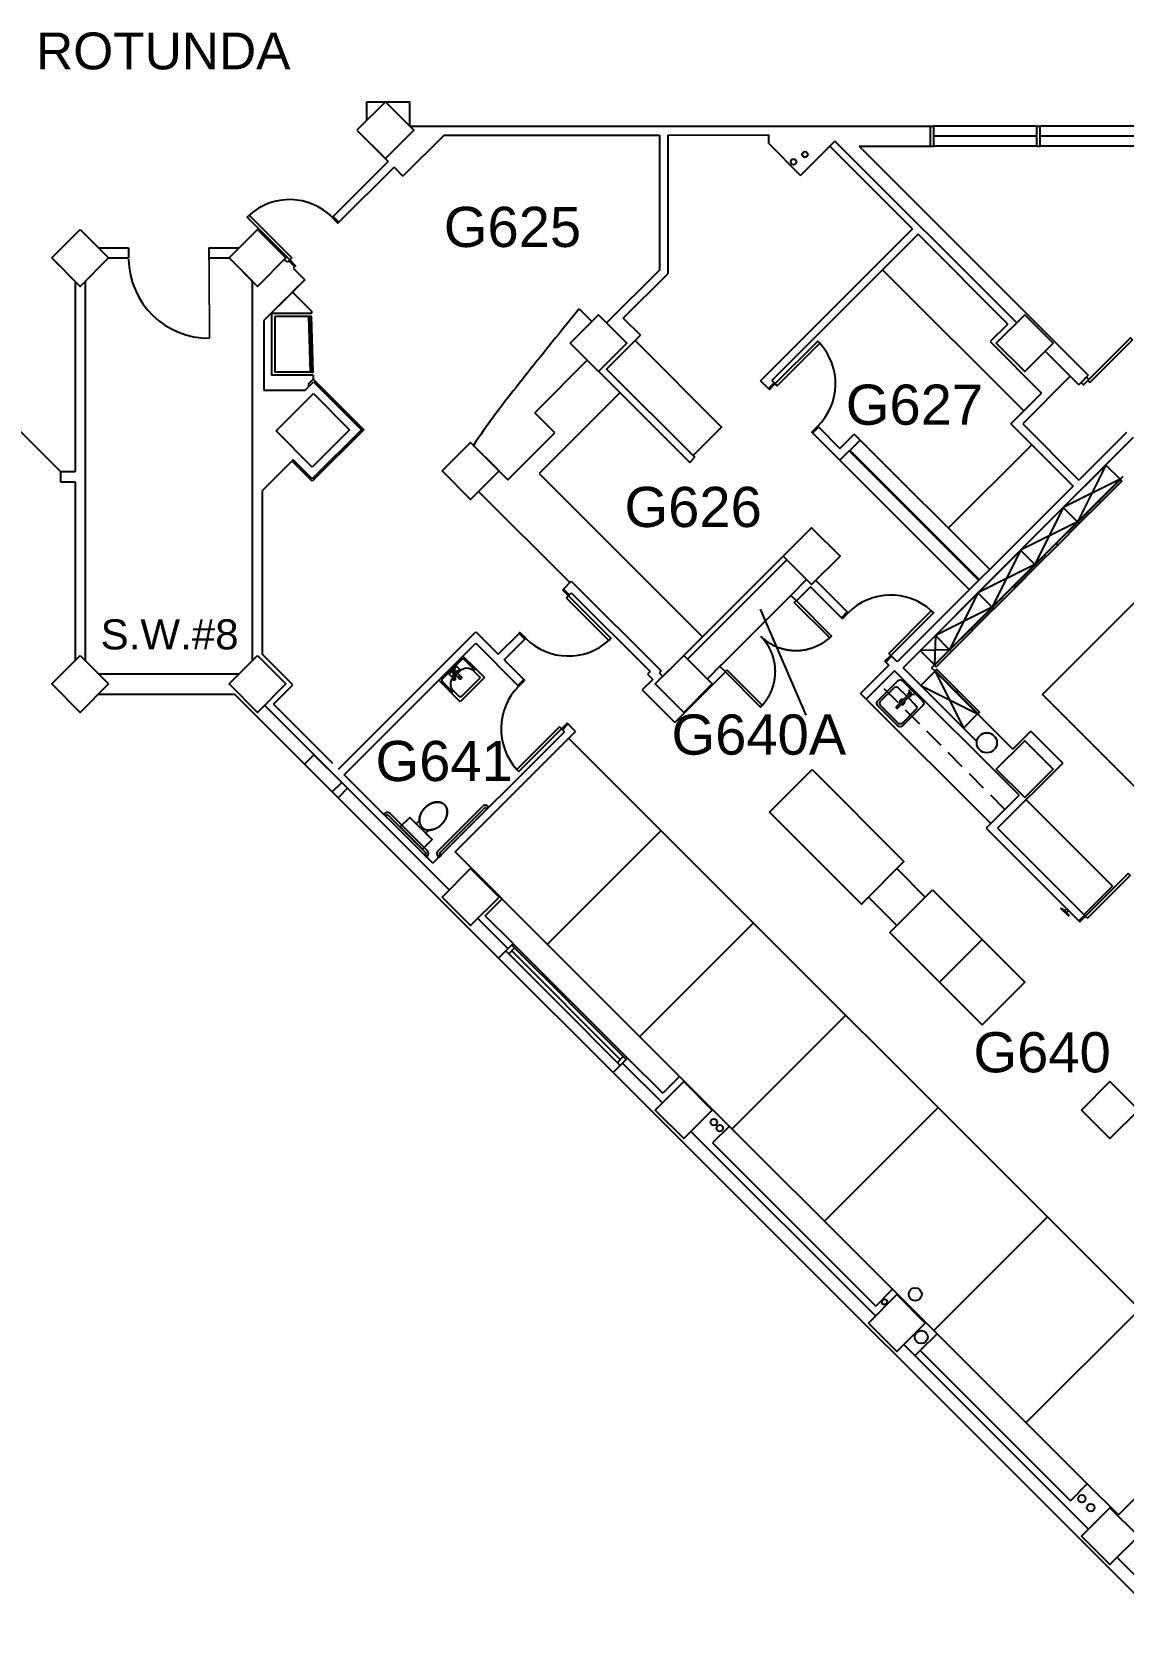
# Model space of a CAD drawing. Header units: inches. Extents: x -3386 to 4701, y -741 to 3764.
# Drawn here: x -1949 to -1297, y 606 to 1562 of the extents above; entities that cross this region are included whole.
import ezdxf
from ezdxf.enums import TextEntityAlignment as Align

# ---------------------------------------------------------------- set-up
doc = ezdxf.new("R2010")
doc.units = ezdxf.units.IN
doc.header["$LTSCALE"] = 96
doc.header["$MEASUREMENT"] = 0
doc.linetypes.add('HIDDEN2', pattern=[0.1875, 0.125, -0.0625])
for name, color, linetype in [('A-ANNO-ROOM', 4, 'CONTINUOUS'), ('A-ANNO-TEXT', 4, 'CONTINUOUS'), ('A-COLS', 5, 'CONTINUOUS'), ('A-DOOR', 2, 'CONTINUOUS'), ('A-FLOR-CASE', 3, 'CONTINUOUS'), ('A-FLOR-CASE-UPPR', 3, 'HIDDEN2'), ('A-FLOR-PFIX', 2, 'CONTINUOUS'), ('A-GLAZ', 2, 'CONTINUOUS'), ('A-GLAZ-SILL', 1, 'CONTINUOUS'), ('A-WALL-FULL', 6, 'CONTINUOUS')]:
    doc.layers.add(name, color=color, linetype=linetype)
doc.styles.add('ARIAL', font='arial.ttf')

msp = doc.modelspace()

# ---------------------------------------------------------------- linework, layer by layer
at = {"layer": 'A-ANNO-ROOM'}
msp.add_line((-1486.41, 1153.57), (-1513.69, 1216.84), dxfattribs=at)
at = {"layer": 'A-COLS'}
for p, q in [((-1802.95, 1323.39), (-1780.67, 1345.66)), ((-1780.67, 1345.66), (-1759.11, 1324.09)), ((-1781.39, 1301.82), (-1802.95, 1323.39)), ((-1759.11, 1324.09), (-1781.39, 1301.82))]:
    msp.add_line(p, q, dxfattribs=at)
for points in [[(-1754.66, 1503.1), (-1737.69, 1486.13), (-1720.72, 1503.1), (-1737.69, 1520.07)], [(-1920, 1443.71), (-1903.03, 1426.74), (-1920, 1409.77), (-1936.97, 1426.74)], [(-1814.06, 1443.71), (-1797.09, 1426.74), (-1814.06, 1409.77), (-1831.03, 1426.74)], [(-1627.38, 1375.82), (-1610.41, 1392.79), (-1593.44, 1375.82), (-1610.41, 1358.85)], [(-1372.83, 1375.82), (-1355.86, 1392.79), (-1338.88, 1375.82), (-1355.86, 1358.85)], [(-1703.75, 1299.46), (-1686.78, 1316.43), (-1669.81, 1299.46), (-1686.78, 1282.49)], [(-1500.1, 1248.55), (-1483.13, 1265.52), (-1466.16, 1248.55), (-1483.13, 1231.57)], [(-1920, 1189.15), (-1903.03, 1172.18), (-1920, 1155.21), (-1936.97, 1172.18)], [(-1814.06, 1189.15), (-1797.09, 1172.18), (-1814.06, 1155.21), (-1831.03, 1172.18)], [(-1576.47, 1172.18), (-1559.5, 1189.15), (-1542.53, 1172.18), (-1559.5, 1155.21)], [(-1372.82, 1121.27), (-1355.85, 1138.24), (-1338.88, 1121.27), (-1355.85, 1104.3)], [(-1703.75, 1044.9), (-1686.78, 1061.87), (-1669.81, 1044.9), (-1686.78, 1027.93)], [(-1449.19, 1044.9), (-1432.22, 1061.87), (-1415.25, 1044.9), (-1432.22, 1027.93)], [(-1576.47, 917.62), (-1559.5, 934.59), (-1542.53, 917.62), (-1559.5, 900.65)], [(-1321.91, 917.62), (-1304.94, 934.59), (-1287.97, 917.62), (-1304.94, 900.65)], [(-1449.19, 790.34), (-1432.22, 807.31), (-1415.25, 790.34), (-1432.22, 773.37)], [(-1321.91, 663.06), (-1304.94, 680.03), (-1287.97, 663.06), (-1304.94, 646.09)]]:
    msp.add_lwpolyline(points, close=True, dxfattribs=at)
msp.add_circle((-1316.46, 680.08), 2.24, dxfattribs=at)
at = {"layer": 'A-DOOR'}
msp.add_line((-1931.74, 1299.06), (-1962.85, 1330.17), dxfattribs=at)
for points in [[(-1819.06, 1452.25), (-1793.61, 1426.79), (-1794.84, 1425.55), (-1820.3, 1451.01)], [(-1503.69, 1350.4), (-1478.23, 1375.86), (-1479.47, 1377.1), (-1504.92, 1351.64)], [(-1317.01, 1352.35), (-1291.55, 1377.81), (-1292.76, 1379.02), (-1318.21, 1353.56)], [(-1629.65, 1223.7), (-1604.2, 1198.24), (-1602.96, 1199.48), (-1628.42, 1224.94)], [(-1492.42, 1222.02), (-1471.22, 1200.82), (-1472.28, 1199.76), (-1493.48, 1220.96)], [(-1437.11, 1190.5), (-1411.66, 1215.96), (-1410.42, 1214.72), (-1435.87, 1189.26)], [(-1533.78, 1180.65), (-1512.59, 1159.45), (-1513.65, 1158.39), (-1534.84, 1179.59)], [(-1633.76, 1146.63), (-1659.22, 1121.18), (-1657.98, 1119.94), (-1632.52, 1145.4)], [(-1318.35, 1032.3), (-1292.9, 1057.76), (-1294.14, 1058.99), (-1319.59, 1033.54)]]:
    msp.add_lwpolyline(points, close=True, dxfattribs=at)
at = {"layer": 'A-DOOR', "const_width": 1}
msp.add_lwpolyline([(-1843.03, 1426.74), (-1842.67, 1378.74)], dxfattribs=at)
at = {"layer": 'A-DOOR'}
for centre, radius, start, end in [((-1794.84, 1425.55), 36.04, 45, 132.21698), ((-1843.03, 1426.74), 48, 180.86662, 270.43437), ((-1504.92, 1351.64), 36.04, 315.00017, 42.21715), ((-1435.87, 1189.26), 36.04, 47.78285, 134.99983), ((-1628.42, 1224.94), 36.04, 224.99983, 312.21681), ((-1632.52, 1145.4), 36.04, 134.99983, 222.21681)]:
    msp.add_arc(centre, radius, start, end, dxfattribs=at)
for points, knots in [([(-1513.63, 1158.38), (-1507.95, 1164.06), (-1505.85, 1171.81), (-1503.76, 1179.56), (-1505.82, 1187.3), (-1507.87, 1195.04), (-1513.53, 1200.7)], [0, 0, 0, 0.334, 0.334, 0.667334, 0.667334, 1, 1, 1]), ([(-1471.21, 1200.8), (-1476.89, 1195.12), (-1484.64, 1193.02), (-1492.39, 1190.93), (-1500.13, 1192.99), (-1507.87, 1195.04), (-1513.53, 1200.7)], [0, 0, 0, 0.334002, 0.334002, 0.667335, 0.667335, 1, 1, 1])]:
    msp.add_open_spline(points, degree=2, knots=knots, dxfattribs=at)
at = {"layer": 'A-FLOR-CASE'}
for p, q in [((-1440.78, 1419.64), (-1356.45, 1335.31)), ((-1621.98, 1396.26), (-1614.46, 1388.75)), ((-1803.68, 1391.9), (-1781.82, 1391.9)), ((-1803.68, 1391.9), (-1803.68, 1358.55)), ((-1783.5, 1391.91), (-1782.56, 1358.57)), ((-1782.9, 1391.91), (-1781.96, 1358.57)), ((-1780.81, 1358.55), (-1781.82, 1391.9)), ((-1614.46, 1388.75), (-1627.38, 1375.82)), ((-1627.38, 1375.82), (-1617.16, 1365.6)), ((-1780.78, 1358.55), (-1803.68, 1358.55)), ((-1617.16, 1365.6), (-1648.52, 1334.23)), ((-1598.06, 1345.8), (-1645.87, 1297.99)), ((-1636.5, 1322.21), (-1648.52, 1334.23)), ((-1664.53, 1294.18), (-1636.5, 1322.21)), ((-1685.09, 1314.74), (-1664.53, 1294.18)), ((-1460.63, 1311.43), (-1383.25, 1234.05)), ((-1460.22, 1311.84), (-1382.84, 1234.45)), ((-1376.77, 1240.53), (-1454.14, 1317.92)), ((-1351.7, 1315.09), (-1401.54, 1265.25)), ((-1388.82, 1228.48), (-1466.19, 1305.87)), ((-1307.4, 1303), (-1324.37, 1269.06)), ((-1645.87, 1297.99), (-1548.26, 1200.39)), ((-1298.92, 1294.52), (-1332.86, 1277.55)), ((-1297.85, 1293.44), (-1310.44, 1280.85)), ((-1627.5, 1232.74), (-1682.01, 1287.25)), ((-1310.68, 1280.61), (-1323.3, 1267.99)), ((-1332.86, 1277.55), (-1349.83, 1243.61)), ((-1324.37, 1269.06), (-1358.31, 1252.09)), ((-1323.3, 1267.99), (-1335.89, 1255.4)), ((-1358.31, 1252.09), (-1375.28, 1218.15)), ((-1336.14, 1255.16), (-1348.75, 1242.54)), ((-1349.83, 1243.61), (-1383.77, 1226.63)), ((-1348.76, 1242.53), (-1361.35, 1229.94)), ((-1495.54, 1225.14), (-1537.97, 1182.71)), ((-1383.77, 1226.63), (-1400.74, 1192.69)), ((-1361.59, 1229.7), (-1374.21, 1217.08)), ((-1375.28, 1218.15), (-1409.23, 1201.18)), ((-1374.22, 1217.08), (-1386.8, 1204.49)), ((-1387.05, 1204.24), (-1399.67, 1191.62)), ((-1409.23, 1201.18), (-1409.81, 1183.62)), ((-1400.74, 1192.69), (-1418.3, 1192.11)), ((-1409.81, 1183.62), (-1418.3, 1192.11)), ((-1400.74, 1192.69), (-1409.81, 1183.62)), ((-1394.59, 1164.91), (-1409.44, 1179.76)), ((-1409.44, 1179.76), (-1392.47, 1145.82)), ((-1408.37, 1180.83), (-1395.78, 1168.24)), ((-1417.93, 1171.28), (-1383.99, 1154.31)), ((-1395.54, 1168), (-1382.92, 1155.38)), ((-1450.5, 1163.14), (-1376.14, 1088.78)), ((-1628.43, 1139.95), (-1232.05, 743.57)), ((-1355.07, 1102.96), (-1303.45, 1051.34)), ((-1640.93, 1016.68), (-1573.05, 1084.56)), ((-1303.45, 1051.34), (-1320.42, 1034.37)), ((-1585.77, 961.52), (-1517.89, 1029.41)), ((-1381.31, 1019.44), (-1406.77, 993.98)), ((-1530.62, 906.37), (-1462.74, 974.25)), ((-1475.47, 851.21), (-1407.58, 919.1)), ((-1410.24, 785.99), (-1342.36, 853.87)), ((-1355.09, 730.84), (-1287.21, 798.72))]:
    msp.add_line(p, q, dxfattribs=at)
at = {"layer": 'A-FLOR-CASE', "flags": 128}
msp.add_lwpolyline([(-1621.98, 1396.26), (-1630.5, 1385.78)], dxfattribs=at)
msp.add_lwpolyline([(-1630.5, 1385.78, 0.003734), (-1659.64, 1349.4), (-1659.64, 1349.4), (-1659.64, 1349.4, 0.021741), (-1685.09, 1314.74), (-1685.09, 1314.74)], format="xyb", dxfattribs=at)
at = {"layer": 'A-FLOR-CASE'}
for points in [[(-1588.57, 1377.32), (-1536.87, 1325.61), (-1553.84, 1308.64), (-1605.54, 1360.35)], [(-1307.4, 1303), (-1298.92, 1294.52), (-1324.37, 1269.06), (-1332.86, 1277.55)], [(-1298.73, 1294.33), (-1297.85, 1293.44), (-1310.47, 1280.82), (-1311.35, 1281.71)], [(-1311.56, 1281.49), (-1310.68, 1280.61), (-1323.3, 1267.99), (-1324.18, 1268.88)], [(-1332.86, 1277.55), (-1324.37, 1269.06), (-1349.83, 1243.61), (-1358.31, 1252.09)], [(-1324.19, 1268.87), (-1323.3, 1267.99), (-1335.92, 1255.37), (-1336.81, 1256.25)], [(-1358.31, 1252.09), (-1349.83, 1243.61), (-1375.28, 1218.15), (-1383.77, 1226.63)], [(-1337.02, 1256.04), (-1336.14, 1255.16), (-1348.75, 1242.54), (-1349.64, 1243.42)], [(-1349.64, 1243.42), (-1348.76, 1242.53), (-1361.38, 1229.91), (-1362.26, 1230.8)], [(-1268.96, 1242.25), (-1167.14, 1140.42), (-1243.51, 1064.05), (-1345.33, 1165.88)], [(-1383.77, 1226.63), (-1375.28, 1218.15), (-1400.74, 1192.69), (-1409.23, 1201.18)], [(-1362.48, 1230.58), (-1361.59, 1229.7), (-1374.21, 1217.08), (-1375.09, 1217.96)], [(-1375.1, 1217.96), (-1374.22, 1217.08), (-1386.83, 1204.46), (-1387.72, 1205.34)], [(-1387.93, 1205.13), (-1387.05, 1204.24), (-1399.67, 1191.62), (-1400.55, 1192.51)], [(-1400.55, 1192.51), (-1399.67, 1191.62), (-1408.77, 1182.52), (-1409.65, 1183.4)], [(-1417.93, 1171.28), (-1409.44, 1179.76), (-1383.99, 1154.31), (-1392.47, 1145.82)], [(-1409.25, 1179.95), (-1408.37, 1180.83), (-1395.75, 1168.21), (-1396.63, 1167.33)], [(-1396.42, 1167.12), (-1395.54, 1168), (-1382.92, 1155.38), (-1383.8, 1154.5)], [(-1482.86, 1121), (-1427.98, 1066.11), (-1453.43, 1040.66), (-1508.32, 1095.54)], [(-1411.01, 1049.14), (-1355.87, 993.99), (-1381.33, 968.54), (-1436.47, 1023.68)]]:
    msp.add_lwpolyline(points, close=True, dxfattribs=at)
msp.add_lwpolyline([(-1781.95, 1358.55), (-1780.8, 1358.55), (-1780.81, 1358.55)], dxfattribs=at)
at = {"layer": 'A-FLOR-CASE-UPPR'}
msp.add_line((-1367.68, 1097.24), (-1442.04, 1171.6), dxfattribs=at)
at = {"layer": 'A-FLOR-PFIX'}
for p, q in [((-1691.35, 1188.9), (-1678.44, 1176)), ((-1678.44, 1176), (-1692.94, 1161.5)), ((-1692.94, 1161.5), (-1705.84, 1174.41)), ((-1424.76, 1166.47), (-1432.71, 1158.51)), ((-1431.91, 1157.72), (-1423.96, 1165.67)), ((-1424.76, 1167.09), (-1424.76, 1168.76)), ((-1421.71, 1165.71), (-1423.33, 1165.89)), ((-1425.56, 1164.06), (-1421.61, 1160.11)), ((-1706.23, 1072.47), (-1679.71, 1098.99)), ((-1676, 1098.46), (-1676.62, 1099.08)), ((-1738.58, 1094.21), (-1737.95, 1094.84)), ((-1736.89, 1093.77), (-1737.51, 1093.15)), ((-1736.01, 1093.77), (-1713.56, 1071.32)), ((-1734.86, 1094.74), (-1712.59, 1072.47)), ((-1705.26, 1071.32), (-1678.56, 1098.01)), ((-1677.69, 1098.01), (-1677.07, 1097.39)), ((-1713.56, 1070.44), (-1714.18, 1069.82)), ((-1705.25, 1070.45), (-1704.63, 1069.83)), ((-1713.12, 1068.76), (-1712.5, 1069.38)), ((-1705.7, 1068.76), (-1706.32, 1069.38))]:
    msp.add_line(p, q, dxfattribs=at)
at = {"layer": 'A-FLOR-PFIX', "flags": 128}
for points in [[(-1698.28, 1166.84), (-1705.84, 1174.41), (-1691.35, 1188.9), (-1683.78, 1181.34), (-1684.49, 1180.63), (-1690.64, 1186.78, 0.414214), (-1692.05, 1186.78), (-1703.72, 1175.11, 0.414214), (-1703.72, 1173.7), (-1697.57, 1167.55)], [(-1697, 1168.04, -0.414214), (-1697, 1176.17), (-1693.11, 1180.06, -0.414214), (-1684.98, 1180.06), (-1681.62, 1176.7, -0.414214), (-1681.62, 1175.29), (-1692.23, 1164.68, -0.414214), (-1693.64, 1164.68)], [(-1695.77, 1180.33, -0.236143), (-1695.47, 1179.43), (-1692.09, 1176.05), (-1692.99, 1175.15), (-1696.37, 1178.53), (-1696.37, 1178.53, -0.236093), (-1697.27, 1178.83), (-1697.27, 1178.83, -0.414186), (-1697.27, 1180.33, -0.414241), (-1695.77, 1180.33)], [(-1443.71, 1159.27, -0.414214), (-1443.71, 1161.97), (-1431.57, 1174.11, -0.414214), (-1428.86, 1174.11), (-1416.72, 1161.97, -0.414214), (-1416.72, 1159.27), (-1428.86, 1147.13, -0.414214), (-1431.57, 1147.13)]]:
    msp.add_lwpolyline(points, format="xyb", close=True, dxfattribs=at)
at = {"layer": 'A-FLOR-PFIX'}
for points in [[(-1699.6, 1178.07), (-1695.01, 1182.66), (-1693.45, 1181.11), (-1698.05, 1176.51)], [(-1696.09, 1174.54), (-1696.95, 1174.54), (-1696.95, 1180.12), (-1696.15, 1180.04)], [(-1677.24, 1097.21), (-1677.51, 1097.48), (-1676.09, 1098.9), (-1675.82, 1098.63)], [(-1737.33, 1092.97), (-1738.75, 1094.39), (-1738.48, 1094.66), (-1737.06, 1093.24)], [(-1723.12, 1092.5), (-1709.83, 1079.2), (-1715.49, 1073.55), (-1728.78, 1086.84)], [(-1712.94, 1068.58), (-1714.36, 1069.99), (-1714.09, 1070.26), (-1712.68, 1068.85)], [(-1705.87, 1068.58), (-1706.14, 1068.85), (-1704.72, 1070.27), (-1704.45, 1070)]]:
    msp.add_lwpolyline(points, close=True, dxfattribs=at)
at = {"layer": 'A-FLOR-PFIX', "flags": 128}
msp.add_lwpolyline([(-1421.75, 1160.25), (-1420.83, 1159.33), (-1420.83, 1159.33), (-1420.83, 1159.33), (-1420.83, 1159.33), (-1420.83, 1159.33, -0.414214), (-1420.83, 1156.85), (-1421, 1156.68), (-1428.69, 1148.99), (-1428.69, 1148.99), (-1428.86, 1148.82), (-1428.86, 1148.82), (-1428.86, 1148.82, -0.414214), (-1431.35, 1148.82), (-1441.94, 1159.41), (-1441.94, 1159.41), (-1441.94, 1159.41), (-1441.94, 1159.41), (-1441.94, 1159.41, -0.414214), (-1441.94, 1161.9), (-1441.77, 1162.07), (-1434.08, 1169.76), (-1434.08, 1169.76), (-1433.91, 1169.93), (-1433.91, 1169.93), (-1433.91, 1169.93, -0.414214), (-1431.42, 1169.93), (-1426.36, 1164.86)], format="xyb", dxfattribs=at)
for points in [[(-1728.78, 1086.84), (-1723.12, 1092.5), (-1719.31, 1088.68), (-1717.4, 1090.59), (-1717.4, 1090.7), (-1717.4, 1090.81), (-1717.4, 1090.92), (-1717.4, 1091.03), (-1717.39, 1091.14), (-1717.39, 1091.25), (-1717.38, 1091.36), (-1717.37, 1091.47), (-1717.36, 1091.58), (-1717.35, 1091.69), (-1717.34, 1091.8), (-1717.32, 1091.91), (-1717.31, 1092.03), (-1717.29, 1092.14), (-1717.27, 1092.25), (-1717.25, 1092.36), (-1717.23, 1092.48), (-1717.2, 1092.59), (-1717.18, 1092.7), (-1717.15, 1092.82), (-1717.12, 1092.93), (-1717.09, 1093.05), (-1717.06, 1093.16), (-1717.02, 1093.28), (-1716.99, 1093.39), (-1716.95, 1093.51), (-1716.91, 1093.62), (-1716.87, 1093.74), (-1716.83, 1093.85), (-1716.79, 1093.97), (-1716.74, 1094.08), (-1716.7, 1094.2), (-1716.64, 1094.34), (-1716.58, 1094.48), (-1716.52, 1094.61), (-1716.46, 1094.75), (-1716.4, 1094.89), (-1716.33, 1095.02), (-1716.26, 1095.15), (-1716.19, 1095.29), (-1716.12, 1095.42), (-1716.05, 1095.55), (-1715.98, 1095.68), (-1715.9, 1095.81), (-1715.82, 1095.94), (-1715.74, 1096.06), (-1715.66, 1096.19), (-1715.58, 1096.32), (-1715.49, 1096.44), (-1715.4, 1096.57), (-1715.32, 1096.69), (-1715.23, 1096.81), (-1715.13, 1096.94), (-1715.04, 1097.06), (-1714.94, 1097.18), (-1714.85, 1097.3), (-1714.75, 1097.42), (-1714.65, 1097.53), (-1714.54, 1097.65), (-1714.44, 1097.77), (-1714.33, 1097.88), (-1714.22, 1098), (-1714.11, 1098.11), (-1714, 1098.22), (-1713.89, 1098.34), (-1713.78, 1098.44), (-1713.66, 1098.55), (-1713.55, 1098.66), (-1713.43, 1098.76), (-1713.31, 1098.87), (-1713.2, 1098.97), (-1713.08, 1099.07), (-1712.96, 1099.16), (-1712.84, 1099.26), (-1712.72, 1099.35), (-1712.59, 1099.45), (-1712.47, 1099.54), (-1712.35, 1099.63), (-1712.22, 1099.71), (-1712.1, 1099.8), (-1711.97, 1099.88), (-1711.84, 1099.96), (-1711.72, 1100.04), (-1711.59, 1100.12), (-1711.46, 1100.2), (-1711.33, 1100.27), (-1711.2, 1100.34), (-1711.07, 1100.41), (-1710.93, 1100.48), (-1710.8, 1100.55), (-1710.67, 1100.62), (-1710.53, 1100.68), (-1710.39, 1100.74), (-1710.26, 1100.8), (-1710.12, 1100.86), (-1709.98, 1100.92), (-1709.84, 1100.97), (-1709.7, 1101.03), (-1709.57, 1101.08), (-1709.43, 1101.13), (-1709.29, 1101.17), (-1709.15, 1101.21), (-1709.02, 1101.26), (-1708.88, 1101.3), (-1708.74, 1101.33), (-1708.61, 1101.37), (-1708.47, 1101.4), (-1708.34, 1101.43), (-1708.2, 1101.46), (-1708.07, 1101.48), (-1707.94, 1101.51), (-1707.8, 1101.53), (-1707.67, 1101.55), (-1707.54, 1101.56), (-1707.4, 1101.58), (-1707.27, 1101.59), (-1707.14, 1101.6), (-1707.01, 1101.61), (-1706.88, 1101.62), (-1706.75, 1101.62), (-1706.62, 1101.62), (-1706.48, 1101.62), (-1706.36, 1101.62), (-1706.23, 1101.61), (-1706.1, 1101.6), (-1705.97, 1101.59), (-1705.84, 1101.58), (-1705.71, 1101.57), (-1705.58, 1101.55), (-1705.46, 1101.53), (-1705.33, 1101.51), (-1705.21, 1101.49), (-1705.09, 1101.46), (-1704.97, 1101.43), (-1704.85, 1101.41), (-1704.73, 1101.37), (-1704.62, 1101.34), (-1704.5, 1101.31), (-1704.39, 1101.27), (-1704.28, 1101.23), (-1704.17, 1101.19), (-1704.06, 1101.14), (-1703.95, 1101.1), (-1703.84, 1101.05), (-1703.74, 1101), (-1703.63, 1100.95), (-1703.53, 1100.89), (-1703.43, 1100.83), (-1703.33, 1100.78), (-1703.24, 1100.71), (-1703.14, 1100.65), (-1703.04, 1100.59), (-1702.95, 1100.52), (-1702.86, 1100.45), (-1702.77, 1100.38), (-1702.68, 1100.31), (-1702.59, 1100.23), (-1702.5, 1100.15), (-1702.42, 1100.07), (-1702.34, 1099.99), (-1702.25, 1099.91), (-1702.17, 1099.82), (-1702.1, 1099.74), (-1702.02, 1099.65), (-1701.95, 1099.56), (-1701.88, 1099.47), (-1701.81, 1099.38), (-1701.74, 1099.28), (-1701.67, 1099.19), (-1701.61, 1099.09), (-1701.55, 1098.99), (-1701.49, 1098.89), (-1701.44, 1098.79), (-1701.38, 1098.69), (-1701.33, 1098.59), (-1701.28, 1098.48), (-1701.23, 1098.38), (-1701.18, 1098.27), (-1701.14, 1098.16), (-1701.1, 1098.05), (-1701.06, 1097.94), (-1701.02, 1097.83), (-1700.99, 1097.71), (-1700.95, 1097.6), (-1700.92, 1097.48), (-1700.89, 1097.36), (-1700.86, 1097.24), (-1700.84, 1097.12), (-1700.82, 1096.99), (-1700.8, 1096.87), (-1700.78, 1096.74), (-1700.76, 1096.62), (-1700.75, 1096.49), (-1700.73, 1096.36), (-1700.72, 1096.23), (-1700.72, 1096.1), (-1700.71, 1095.97), (-1700.71, 1095.84), (-1700.71, 1095.71), (-1700.71, 1095.58), (-1700.71, 1095.45), (-1700.72, 1095.32), (-1700.73, 1095.19), (-1700.74, 1095.06), (-1700.75, 1094.92), (-1700.76, 1094.79), (-1700.78, 1094.66), (-1700.8, 1094.52), (-1700.82, 1094.39), (-1700.84, 1094.26), (-1700.87, 1094.12), (-1700.9, 1093.99), (-1700.93, 1093.85), (-1700.96, 1093.72), (-1700.99, 1093.58), (-1701.03, 1093.45), (-1701.07, 1093.31), (-1701.11, 1093.17), (-1701.16, 1093.04), (-1701.2, 1092.9), (-1701.25, 1092.76), (-1701.3, 1092.62), (-1701.35, 1092.48), (-1701.41, 1092.35), (-1701.46, 1092.21), (-1701.52, 1092.07), (-1701.58, 1091.93), (-1701.65, 1091.8), (-1701.71, 1091.66), (-1701.78, 1091.53), (-1701.84, 1091.39), (-1701.91, 1091.26), (-1701.98, 1091.13), (-1702.06, 1091), (-1702.13, 1090.87), (-1702.21, 1090.74), (-1702.28, 1090.61), (-1702.36, 1090.48), (-1702.45, 1090.36), (-1702.53, 1090.23), (-1702.61, 1090.1), (-1702.7, 1089.98), (-1702.79, 1089.86), (-1702.88, 1089.73), (-1702.97, 1089.61), (-1703.07, 1089.49), (-1703.16, 1089.37), (-1703.26, 1089.25), (-1703.36, 1089.13), (-1703.46, 1089.01), (-1703.56, 1088.9), (-1703.67, 1088.78), (-1703.77, 1088.67), (-1703.88, 1088.55), (-1703.99, 1088.44), (-1704.1, 1088.32), (-1704.22, 1088.21), (-1704.33, 1088.1), (-1704.44, 1087.99), (-1704.56, 1087.89), (-1704.68, 1087.78), (-1704.79, 1087.68), (-1704.91, 1087.58), (-1705.03, 1087.48), (-1705.15, 1087.38), (-1705.27, 1087.29), (-1705.39, 1087.19), (-1705.51, 1087.1), (-1705.64, 1087.01), (-1705.76, 1086.92), (-1705.88, 1086.84), (-1706.01, 1086.75), (-1706.14, 1086.67), (-1706.26, 1086.59), (-1706.39, 1086.51), (-1706.52, 1086.43), (-1706.65, 1086.35), (-1706.78, 1086.28), (-1706.91, 1086.2), (-1707.04, 1086.13), (-1707.17, 1086.06), (-1707.31, 1086), (-1707.44, 1085.93), (-1707.58, 1085.87), (-1707.71, 1085.8), (-1707.85, 1085.74), (-1707.99, 1085.69), (-1708.13, 1085.63), (-1708.24, 1085.58), (-1708.36, 1085.54), (-1708.47, 1085.49), (-1708.59, 1085.45), (-1708.71, 1085.41), (-1708.82, 1085.37), (-1708.94, 1085.34), (-1709.05, 1085.3), (-1709.17, 1085.27), (-1709.28, 1085.24), (-1709.4, 1085.21), (-1709.51, 1085.18), (-1709.62, 1085.15), (-1709.74, 1085.12), (-1709.85, 1085.1), (-1709.96, 1085.08), (-1710.08, 1085.06), (-1710.19, 1085.04), (-1710.3, 1085.02), (-1710.41, 1085), (-1710.52, 1084.99), (-1710.64, 1084.98), (-1710.75, 1084.96), (-1710.86, 1084.95), (-1710.97, 1084.95), (-1711.08, 1084.94), (-1711.19, 1084.93), (-1711.3, 1084.93), (-1711.41, 1084.93), (-1711.52, 1084.93), (-1711.63, 1084.93), (-1711.74, 1084.93), (-1713.65, 1083.02), (-1709.83, 1079.2)], [(-1709.83, 1079.2), (-1715.49, 1073.55)]]:
    msp.add_lwpolyline(points, dxfattribs=at)
at = {"layer": 'A-FLOR-PFIX'}
msp.add_circle((-1692.94, 1176), 0.85, dxfattribs=at)
for centre, radius, start, end in [((-1424.45, 1166.01), 1.13, 256.57402, 196.36478), ((-1429.04, 1161.48), 1.51, 64.39764, 205.60202), ((-1429.04, 1161.48), 1.5, 249.85507, 20.14459), ((-1678.13, 1097.57), 2.12, 44.45932, 138.24457), ((-1736.45, 1093.33), 2.12, 41.76013, 135.53683), ((-1736.45, 1093.33), 0.62, 44.99983, 134.99983), ((-1678.13, 1097.57), 0.62, 44.99983, 134.99983), ((-1714, 1070.88), 0.62, 314.99983, 44.99983), ((-1714, 1070.88), 2.12, 314.45932, 48.54228), ((-1704.82, 1070.88), 2.12, 131.4908, 225.5097), ((-1704.82, 1070.88), 0.62, 134.99983, 224.99983)]:
    msp.add_arc(centre, radius, start, end, dxfattribs=at)
for points in [[(-1424.76, 1166.47), (-1424.07, 1166.29), (-1423.96, 1165.67)], [(-1432.71, 1158.51), (-1432.81, 1157.66), (-1431.91, 1157.72)]]:
    msp.add_open_spline(points, degree=2, dxfattribs=at)
msp.add_open_spline([(-1705.71, 1101.57), (-1703.66, 1101.32), (-1702.34, 1099.99), (-1701.01, 1098.66), (-1700.76, 1096.62), (-1700.51, 1094.57), (-1701.41, 1092.35), (-1702.3, 1090.12), (-1705.9, 1086.52), (-1708.13, 1085.63), (-1710.35, 1084.73), (-1712.4, 1084.98), (-1714.44, 1085.23), (-1715.77, 1086.56), (-1717.1, 1087.88), (-1717.35, 1089.93), (-1717.59, 1091.98), (-1716.7, 1094.2), (-1715.8, 1096.42), (-1712.2, 1100.02), (-1709.98, 1100.92), (-1707.76, 1101.81), (-1705.71, 1101.57)], degree=2, knots=[0, 0, 0, 0.072803, 0.072803, 0.145603, 0.145603, 0.229326, 0.229326, 0.322802, 0.416277, 0.416277, 0.5, 0.5, 0.572803, 0.572803, 0.645603, 0.645603, 0.729326, 0.729326, 0.822802, 0.916277, 0.916277, 1, 1, 1], dxfattribs=at)
at = {"layer": 'A-GLAZ'}
for p, q in [((-1348.56, 1499.52), (-1410.22, 1499.52)), ((-1285.89, 1499.52), (-1346.56, 1499.52)), ((-1597.37, 947.81), (-1662.24, 1012.69))]:
    msp.add_line(p, q, dxfattribs=at)
for points in [[(-1665.78, 1012.69), (-1664.01, 1010.92), (-1660.48, 1014.46), (-1662.24, 1016.22)], [(-1597.39, 944.25), (-1599.16, 946.02), (-1595.62, 949.56), (-1593.85, 947.79)]]:
    msp.add_lwpolyline(points, dxfattribs=at)
at = {"layer": 'A-GLAZ-SILL'}
for p, q in [((-1348.56, 1505.52), (-1410.22, 1505.52)), ((-1285.89, 1505.52), (-1346.56, 1505.52)), ((-1348.56, 1493.52), (-1410.22, 1493.52)), ((-1285.89, 1493.52), (-1346.56, 1493.52)), ((-1661.36, 1016.97), (-1593.02, 948.62)), ((-1660.82, 1014.82), (-1628.02, 982.03)), ((-1601.67, 939.97), (-1670.08, 1008.39)), ((-1664.37, 1011.27), (-1631.57, 978.48)), ((-1598.8, 945.67), (-1631.6, 978.46)), ((-1595.27, 949.2), (-1628.06, 981.99))]:
    msp.add_line(p, q, dxfattribs=at)
at = {"layer": 'A-WALL-FULL'}
for p, q in [((-1748.77, 1520.07), (-1723.14, 1520.07)), ((-1748.77, 1509), (-1748.77, 1520.07)), ((-1723.14, 1505.52), (-1723.14, 1520.07)), ((-1748.77, 1509), (-1754.66, 1503.1)), ((-1754.66, 1503.1), (-1735.97, 1484.41)), ((-1702.67, 1500.1), (-1727.17, 1475.61)), ((-1723.14, 1505.52), (-1477.1, 1505.52)), ((-1702.67, 1500.1), (-1574.06, 1500.2)), ((-1673.1, 1505.52), (-1410.22, 1505.52)), ((-1574.06, 1500.2), (-1574.06, 1419.41)), ((-1569.06, 1500.2), (-1508.74, 1500.25)), ((-1569.06, 1500.2), (-1569.06, 1417.34)), ((-1508.74, 1495.08), (-1508.74, 1500.25)), ((-1412.22, 1493.52), (-1412.22, 1505.52)), ((-1410.22, 1493.52), (-1410.22, 1505.52)), ((-1348.56, 1505.52), (-1346.56, 1505.52)), ((-1348.56, 1493.52), (-1348.56, 1505.52)), ((-1346.56, 1493.52), (-1346.56, 1505.52)), ((-1508.74, 1495.08), (-1489.74, 1476.08)), ((-1469.21, 1496.61), (-1489.74, 1476.08)), ((-1422.93, 1444.21), (-1472.26, 1493.55)), ((-1360.63, 1388.02), (-1469.21, 1496.61)), ((-1454.83, 1493.52), (-1317.94, 1356.64)), ((-1454.83, 1493.52), (-1410.22, 1493.52)), ((-1348.56, 1493.52), (-1346.56, 1493.52)), ((-1769.45, 1450.94), (-1735.98, 1484.41)), ((-1732.53, 1480.96), (-1765.47, 1448.02)), ((-1732.53, 1480.96), (-1727.17, 1475.61)), ((-1813.93, 1443.84), (-1831.03, 1426.74)), ((-1422.93, 1444.21), (-1513.74, 1353.4)), ((-1419.57, 1440.85), (-1506.85, 1353.58)), ((-1365.98, 1387.26), (-1419.57, 1440.85)), ((-1936.97, 1426.74), (-1932.73, 1422.49)), ((-1909.03, 1432.74), (-1891.03, 1432.74)), ((-1903.03, 1426.74), (-1891.03, 1426.74)), ((-1891.03, 1432.74), (-1891.03, 1426.74)), ((-1843.03, 1432.74), (-1843.03, 1426.74)), ((-1843.03, 1432.74), (-1825.03, 1432.74)), ((-1843.03, 1426.74), (-1831.03, 1426.74)), ((-1831.03, 1426.74), (-1817.06, 1412.77)), ((-1796.25, 1424.15), (-1797.97, 1425.86)), ((-1795.38, 1425.02), (-1796.25, 1424.15)), ((-1791.66, 1421.84), (-1792.81, 1420.7)), ((-1792.81, 1420.7), (-1785.86, 1413.75)), ((-1605.54, 1387.93), (-1574.06, 1419.41)), ((-1595.63, 1390.77), (-1569.06, 1417.34)), ((-1923, 1412.77), (-1923, 1299.06)), ((-1917, 1412.77), (-1917, 1186.15)), ((-1817.06, 1186.15), (-1817.06, 1412.77)), ((-1793.24, 1406.37), (-1810.23, 1389.37)), ((-1786.87, 1412.72), (-1806.63, 1392.97)), ((-1785.86, 1413.75), (-1793.26, 1406.34)), ((-1793.24, 1406.37), (-1781.82, 1394.95)), ((-1810.31, 1389.29), (-1810.31, 1347.79)), ((-1805.76, 1393.84), (-1805.76, 1356.75)), ((-1805.76, 1393.84), (-1781.82, 1393.84)), ((-1595.63, 1390.77), (-1585.38, 1380.51)), ((-1365.98, 1387.26), (-1376.5, 1376.73)), ((-1605.54, 1360.35), (-1585.38, 1380.51)), ((-1376.5, 1376.73), (-1345.76, 1345.99)), ((-1343.66, 1371.04), (-1323.6, 1350.98)), ((-1780.8, 1356.75), (-1805.76, 1356.75)), ((-1780.8, 1356.75), (-1780.81, 1354.29)), ((-1610.27, 1358.83), (-1555.93, 1304.49)), ((-1605.54, 1360.35), (-1552.81, 1307.61)), ((-1810.31, 1347.79), (-1787.04, 1347.78)), ((-1787.04, 1347.78), (-1785.62, 1347.78)), ((-1785.62, 1347.78), (-1780.67, 1352.73)), ((-1780.81, 1354.29), (-1783.99, 1351.11)), ((-1783.99, 1351.11), (-1783.15, 1350.26)), ((-1780.81, 1354.29), (-1750.62, 1324.09)), ((-1780.67, 1352.73), (-1752.04, 1324.09)), ((-1508.98, 1348.64), (-1513.74, 1353.4)), ((-1505.45, 1352.18), (-1506.85, 1353.58)), ((-1328.65, 1356.03), (-1357.09, 1327.6)), ((-1328.65, 1356.03), (-1323.6, 1350.98)), ((-1317.94, 1356.64), (-1323.6, 1350.98)), ((-1364.18, 1327.58), (-1345.76, 1345.99)), ((-1752.04, 1324.09), (-1781.39, 1294.75)), ((-1750.62, 1324.09), (-1781.39, 1293.34)), ((-1466.2, 1305.86), (-1482.43, 1322.09)), ((-1466.2, 1312.93), (-1478.9, 1325.62)), ((-1466.2, 1312.93), (-1457.71, 1321.42)), ((-1454.17, 1317.89), (-1457.71, 1321.42)), ((-1291.03, 1319.37), (-1428.53, 1181.88)), ((-1364.18, 1327.58), (-1326.97, 1290.36)), ((-1357.09, 1327.6), (-1323.5, 1293.97)), ((-1295.05, 1322.42), (-1323.5, 1293.97)), ((-1466.2, 1305.86), (-1454.17, 1317.89)), ((-1792.74, 1306.03), (-1811.06, 1287.71)), ((-1781.39, 1293.34), (-1793.41, 1305.36)), ((-1781.39, 1294.75), (-1792.7, 1306.07)), ((-1555.93, 1304.49), (-1552.81, 1307.61)), ((-1931.74, 1299.06), (-1931.74, 1293.06)), ((-1931.74, 1299.06), (-1931.74, 1293.06)), ((-1931.74, 1299.06), (-1923, 1299.06)), ((-1931.74, 1293.06), (-1923, 1293.06)), ((-1923, 1293.06), (-1923, 1186.15)), ((-1326.95, 1290.35), (-1431.97, 1185.33)), ((-1326.97, 1290.36), (-1376.8, 1240.51)), ((-1298.92, 1294.52), (-1297.17, 1296.26)), ((-1811.06, 1189.74), (-1811.06, 1287.71)), ((-1500.1, 1248.55), (-1572.04, 1176.61)), ((-1497.88, 1246.32), (-1557.28, 1186.92)), ((-1631.33, 1228.92), (-1626.66, 1233.59)), ((-1626.66, 1233.59), (-1573.02, 1179.95)), ((-1486.12, 1234.56), (-1495.54, 1225.14)), ((-1461.94, 1215.3), (-1480.67, 1234.03)), ((-1627.89, 1225.47), (-1626.66, 1226.7)), ((-1626.66, 1226.7), (-1579.63, 1179.67)), ((-1492.23, 1221.83), (-1495.54, 1225.14)), ((-1483.79, 1230.26), (-1492.23, 1221.83)), ((-1465.39, 1211.85), (-1483.79, 1230.26)), ((-1765.74, 1121.35), (-1683.68, 1203.4)), ((-1762.31, 1117.92), (-1683.71, 1196.53)), ((-1683.71, 1196.53), (-1658.54, 1171.36)), ((-1683.68, 1203.4), (-1670.27, 1189.98)), ((-1670.27, 1189.98), (-1657.85, 1202.4)), ((-1666.82, 1186.54), (-1654.4, 1198.95)), ((-1793.02, 1171.7), (-1811.06, 1189.74)), ((-1666.82, 1186.54), (-1655.09, 1174.8)), ((-1436.95, 1183.41), (-1438.81, 1185.27)), ((-1431.97, 1185.33), (-1435.36, 1188.72)), ((-1936.97, 1172.18), (-1928.49, 1180.66)), ((-1909.03, 1178.18), (-1914, 1183.15)), ((-1909.03, 1178.18), (-1825.03, 1178.18)), ((-1825.03, 1178.18), (-1820.06, 1183.15)), ((-1579.63, 1179.67), (-1581.17, 1178.14)), ((-1579.63, 1179.67), (-1581.17, 1178.14)), ((-1581.17, 1178.14), (-1577.96, 1174.93)), ((-1573.02, 1179.95), (-1574.2, 1178.77)), ((-1574.2, 1178.77), (-1572.04, 1176.61)), ((-1534.65, 1179.4), (-1564.83, 1149.22)), ((-1537.07, 1183.61), (-1545.52, 1175.16)), ((-1534.65, 1179.39), (-1537.97, 1182.71)), ((-1436.93, 1183.43), (-1453.85, 1166.5)), ((-1433.59, 1180.05), (-1450.5, 1163.14)), ((-1359.24, 1105.69), (-1433.59, 1180.05)), ((-1384.44, 1137.79), (-1428.53, 1181.88)), ((-1409.81, 1183.62), (-1411.56, 1181.88)), ((-1409.44, 1179.76), (-1411.56, 1181.88)), ((-1909.03, 1166.18), (-1827.88, 1166.18)), ((-1827.88, 1166.17), (-1827.88, 1166.18)), ((-1827.88, 1166.17), (-1670.09, 1008.38)), ((-1804.55, 1160.17), (-1793.02, 1171.7)), ((-1577.96, 1174.93), (-1584.25, 1168.64)), ((-1584.25, 1168.64), (-1564.83, 1149.22)), ((-1450.5, 1163.14), (-1453.85, 1166.5)), ((-1699.52, 1049.13), (-1809.83, 1159.44)), ((-1804.55, 1160.17), (-1769.18, 1124.8)), ((-1629.1, 1148.82), (-1624.07, 1143.78)), ((-1362.93, 1133.28), (-1383.97, 1154.32)), ((-1709.41, 1065.03), (-1630.81, 1143.63)), ((-1696.05, 1071.8), (-1624.07, 1143.78)), ((-1695.58, 1072.33), (-1627.7, 1140.21)), ((-1632.55, 1145.37), (-1630.74, 1143.56)), ((-1362.93, 1133.28), (-1352.15, 1144.07)), ((-1333.05, 1124.97), (-1352.15, 1144.07)), ((-1780.33, 1129.94), (-1785.99, 1124.29)), ((-1780.33, 1129.94), (-1763.72, 1113.33)), ((-1709.41, 1065.03), (-1762.31, 1117.92)), ((-1333.05, 1124.97), (-1372.04, 1085.99)), ((-1760.27, 1109.88), (-1765.93, 1104.22)), ((-1359.24, 1105.69), (-1378.93, 1085.99)), ((-1378.93, 1085.99), (-1323.57, 1030.62)), ((-1372.04, 1085.99), (-1319.59, 1033.54)), ((-1668.01, 1043.76), (-1696.05, 1071.8)), ((-1678.08, 1033.69), (-1668.01, 1043.76)), ((-1668.94, 1044.69), (-1318.52, 694.27)), ((-1682.55, 1032.15), (-1664.43, 1014.03)), ((-1678.08, 1033.69), (-1661.43, 1017.04)), ((-1661.43, 1017.04), (-1670.09, 1008.38)), ((-1593.2, 948.45), (-1601.68, 939.97)), ((-1593.02, 948.63), (-1572.08, 927.69)), ((-1601.67, 939.97), (-1268.05, 606.34)), ((-1596.03, 945.62), (-1572.25, 921.84)), ((-1562.01, 937.76), (-1572.08, 927.69)), ((-1532.24, 907.98), (-1542.29, 897.93)), ((-1555.27, 904.88), (-1444.96, 794.57)), ((-1542.29, 897.93), (-1444.8, 800.44)), ((-1434.75, 810.5), (-1444.8, 800.44)), ((-1408.24, 783.98), (-1418.29, 773.93)), ((-1189.96, 785.66), (-1299.93, 675.69)), ((-1428, 777.59), (-1317.69, 667.29)), ((-1418.32, 773.9), (-1421.33, 770.89)), ((-1418.29, 773.93), (-1328.58, 684.22)), ((-1318.52, 694.28), (-1328.58, 684.22)), ((-1318.52, 694.28), (-1299.93, 675.69)), ((-1300.72, 650.32), (-1263.61, 613.21))]:
    msp.add_line(p, q, dxfattribs=at)
for points in [[(-1768.92, 1451.47), (-1765.47, 1448.02), (-1766, 1447.49), (-1769.45, 1450.94)], [(-1794.84, 1425.55), (-1791.4, 1422.11), (-1791.93, 1421.58), (-1795.38, 1425.02)], [(-1508.37, 1348.19), (-1504.92, 1351.64), (-1505.45, 1352.17), (-1508.9, 1348.72)], [(-1319.06, 1355.49), (-1317.64, 1354.07), (-1320.83, 1350.89), (-1322.24, 1352.3)], [(-1482.38, 1322.21), (-1478.94, 1325.66), (-1479.47, 1326.19), (-1482.91, 1322.74)], [(-1631.86, 1228.39), (-1628.42, 1224.94), (-1627.89, 1225.47), (-1631.33, 1228.92)], [(-1465.31, 1211.8), (-1461.86, 1215.25), (-1461.33, 1214.72), (-1464.78, 1211.27)], [(-1657.85, 1202.4), (-1654.4, 1198.95), (-1653.87, 1199.48), (-1657.32, 1202.93)], [(-1439.32, 1185.81), (-1435.87, 1189.26), (-1435.34, 1188.73), (-1438.79, 1185.28)], [(-1655.06, 1174.83), (-1658.51, 1171.38), (-1657.98, 1170.85), (-1654.53, 1174.3)], [(-1629.08, 1148.84), (-1632.52, 1145.4), (-1631.99, 1144.87), (-1628.55, 1148.31)], [(-1780.33, 1129.94), (-1763.72, 1113.33), (-1769.37, 1107.67), (-1785.99, 1124.29)], [(-1333.89, 1038.47), (-1329.43, 1034.01), (-1329.78, 1033.66), (-1334.25, 1038.12)], [(-1330.94, 1037.98), (-1329.72, 1036.75), (-1330.94, 1035.53), (-1332.17, 1036.75)], [(-1323.04, 1030.09), (-1319.59, 1033.54), (-1320.12, 1034.07), (-1323.57, 1030.62)]]:
    msp.add_lwpolyline(points, close=True, dxfattribs=at)
msp.add_lwpolyline([(-1793.24, 1406.37), (-1781.82, 1394.95), (-1781.82, 1393.84), (-1781.82, 1393.84)], dxfattribs=at)
for centre, radius in [((-1493.92, 1484.13), 1.68), ((-1487.09, 1488.59), 1.68), ((-1378.49, 1137.04), 6), ((-1541.57, 910.4), 1.94), ((-1538.03, 906.78), 1.94), ((-1439.59, 803), 1.6), ((-1421.28, 807.53), 3.89), ((-1417.66, 781.99), 3.89), ((-1321.76, 685.38), 2.24)]:
    msp.add_circle(centre, radius, dxfattribs=at)

# ---------------------------------------------------------------- texts
at = {"layer": 'A-ANNO-ROOM', "style": 'ARIAL'}
for s, height, p in [('G625', 24, (-1661.78, 1433.28)), ('G627', 24, (-1421.71, 1327.07)), ('G626', 24, (-1553.88, 1265.97)), ('S.W.#8', 18, (-1866.55, 1192.84)), ('G640A', 24, (-1514.63, 1129.96)), ('G641', 24, (-1702.58, 1114.17)), ('G640', 24, (-1345.47, 940.15))]:
    msp.add_text(s, height=height, dxfattribs=at).set_placement(p, align=Align.CENTER)
at = {"layer": 'A-ANNO-TEXT', "style": 'ARIAL'}
msp.add_text('ROTUNDA', height=22, dxfattribs=at).set_placement((-1870.33, 1539.43), align=Align.CENTER)

doc.saveas('drawing.dxf')
